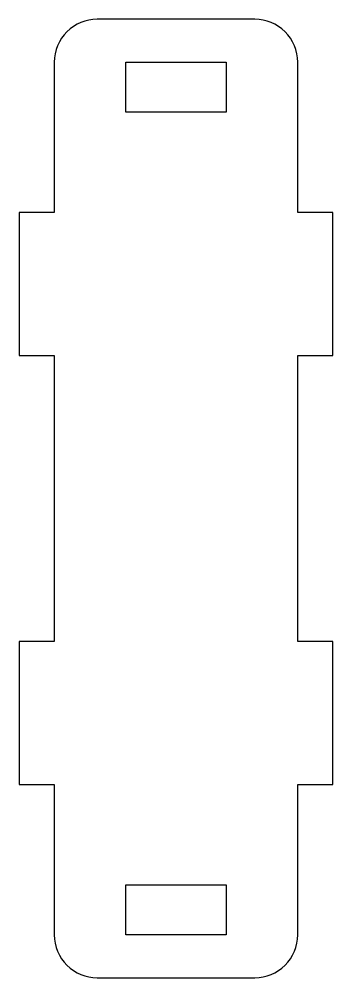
# Model space of a CAD drawing. Header units: millimetres. Extents: x -19.4 to 2.5, y -67 to 0.
import ezdxf

# ---------------------------------------------------------------- set-up
doc = ezdxf.new("R2010")
doc.units = ezdxf.units.MM

msp = doc.modelspace()

# ---------------------------------------------------------------- linework, layer by layer
msp.add_lwpolyline([(-17, -53.5), (-17, -64, 0.414214), (-14, -67), (-3, -67, 0.414214), (0, -64), (0, -53.5), (2.45, -53.5), (2.45, -43.5), (0, -43.5), (0, -23.5), (2.45, -23.5), (2.45, -13.5), (0, -13.5), (0, -3, 0.414214), (-3, 0), (-14, 0, 0.414214), (-17, -3), (-17, -13.5), (-19.45, -13.5), (-19.45, -23.5), (-17, -23.5), (-17, -43.5), (-19.45, -43.5), (-19.45, -53.5)], format="xyb", close=True)
for points in [[(-12, -6.5), (-12, -3), (-5, -3), (-5, -6.5)], [(-12, -64), (-12, -60.5), (-5, -60.5), (-5, -64)]]:
    msp.add_lwpolyline(points, close=True)

doc.saveas('drawing.dxf')
